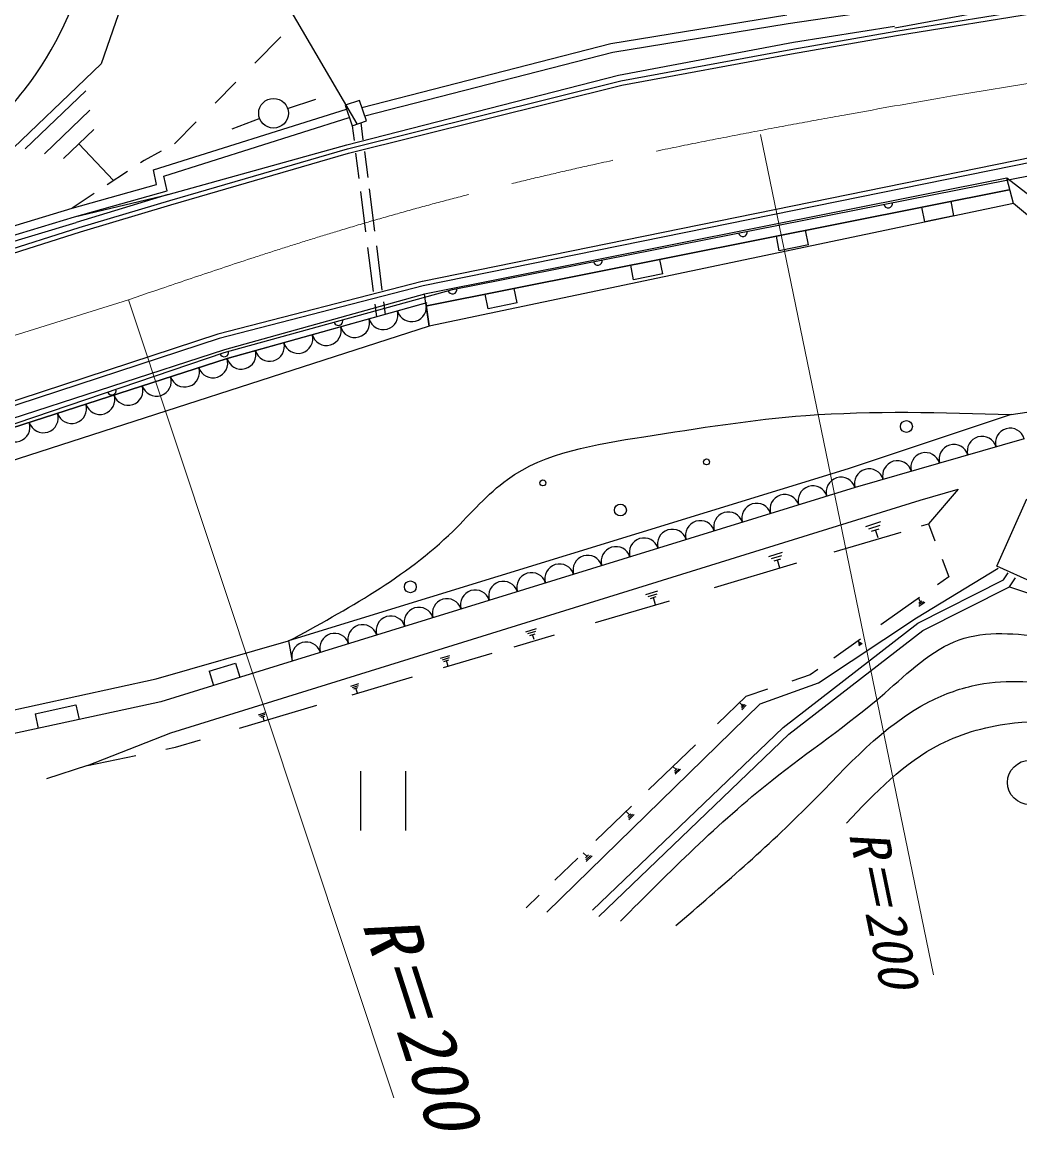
# Model space of a CAD drawing. Units: millimetres, scale not verified. Extents: x 40000 to 680000, y 20000 to 380000.
# Drawn here: x 460032 to 493649, y 256417 to 293772 of the extents above; entities that cross this region are included whole.
import ezdxf
from ezdxf.enums import TextEntityAlignment as Align

# ---------------------------------------------------------------- set-up
doc = ezdxf.new("R2010")
doc.units = ezdxf.units.MM
doc.header["$LTSCALE"] = 1000
doc.linetypes.add('CHAIN', pattern=[18.5, 12, -1.5, 3.5, -1.5])
for name, color, linetype, lineweight in [('M-BGD', 7, 'Continuous', 25), ('M-BMK', 2, 'CHAIN', 13), ('M-STR-HTXT', 7, 'Continuous', 13), ('M-STR-STR3', 7, 'Continuous', 25)]:
    doc.layers.add(name, color=color, linetype=linetype, lineweight=lineweight)
doc.styles.add('ＭＳ ゴシック', font='')
doc.styles.get('ＭＳ ゴシック').set_extended_font_data('MS Gothic')

msp = doc.modelspace()

# ---------------------------------------------------------------- linework, layer by layer
at = {"layer": 'M-BGD'}
for p, q in [((465237, 299763), (462696, 292364)), ((489437, 293585), (499920, 295507)), ((489469, 293468), (499428, 295078)), ((489494, 293320), (499454, 294930)), ((479871, 293058), (485799, 294022)), ((485845, 293726), (488524, 294123)), ((479932, 292764), (485845, 293726)), ((486020, 293099), (489431, 293633)), ((468749, 293274), (467873, 292393)), ((485933, 292848), (489469, 293468)), ((485959, 292701), (489494, 293320)), ((471476, 290901), (479871, 293058)), ((480124, 291987), (486020, 293099)), ((471573, 290616), (479932, 292764)), ((480209, 291792), (485933, 292848)), ((480241, 291645), (485959, 292701)), ((462696, 292364), (457529, 287434)), ((467231, 291747), (466534, 291046)), ((470968, 289634), (480124, 291987)), ((470993, 289500), (480209, 291792)), ((460135, 289499), (462179, 291457)), ((471032, 289355), (480241, 291645)), ((468977, 290860), (469926, 291175)), ((471397, 291134), (470915, 290971)), ((471630, 290446), (471397, 291134)), ((460786, 289337), (462313, 290811)), ((464459, 288792), (470959, 290842)), ((470915, 290971), (471148, 290283)), ((464809, 288588), (471055, 290558)), ((465900, 290408), (465169, 289672)), ((468035, 290525), (467099, 290172)), ((471148, 290283), (471630, 290446)), ((471151, 290284), (471214, 289787)), ((471441, 290382), (471513, 289811)), ((461428, 289176), (462445, 290156)), ((463110, 288435), (461937, 289671)), ((464956, 287964), (470968, 289634)), ((465003, 287765), (470993, 289500)), ((464713, 289423), (464138, 289109)), ((465045, 287621), (471032, 289355)), ((471269, 289353), (471377, 288499)), ((471563, 289416), (471674, 288538)), ((494095, 289218), (473518, 285036)), ((464138, 289109), (464018, 289029)), ((464563, 288303), (464459, 288792)), ((494122, 289071), (473548, 284889)), ((463583, 288742), (462900, 288290)), ((464915, 288090), (464809, 288588)), ((493217, 288518), (473592, 284609)), ((474533, 284766), (494105, 288632)), ((493994, 287905), (493217, 288518)), ((493440, 287662), (493217, 288518)), ((461718, 287506), (464563, 288303)), ((461799, 287217), (464915, 288090)), ((471432, 288063), (471604, 286708)), ((471723, 288157), (471903, 286735)), ((493295, 288126), (473670, 284217)), ((473670, 284217), (493295, 288126)), ((462457, 287997), (461712, 287504)), ((461799, 287217), (464956, 287964)), ((464956, 287964), (461857, 287026)), ((461951, 286848), (465003, 287765)), ((493440, 287662), (473750, 283530)), ((491430, 287244), (491333, 287735)), ((493913, 287272), (493440, 287662)), ((458210, 286443), (461712, 287504)), ((461996, 286704), (465045, 287621)), ((490449, 287049), (490351, 287539)), ((458297, 286156), (461799, 287217)), ((458354, 285964), (461857, 287026)), ((491430, 287244), (490449, 287049)), ((458434, 285740), (461951, 286848)), ((458480, 285597), (461996, 286704)), ((485543, 286072), (485445, 286562)), ((486524, 286267), (486426, 286758)), ((471671, 286175), (471859, 284694)), ((471966, 286234), (472156, 284738)), ((486524, 286267), (485543, 286072)), ((481618, 285290), (481520, 285780)), ((480637, 285095), (480539, 285585)), ((473510, 285034), (466625, 283258)), ((481618, 285290), (480637, 285095)), ((473548, 284889), (466667, 283114)), ((466839, 282646), (474533, 284766)), ((476712, 284313), (476614, 284803)), ((473592, 284609), (466849, 282730)), ((473673, 284320), (466935, 282442)), ((466935, 282442), (473636, 284310)), ((472205, 284350), (472259, 283926)), ((473750, 283530), (473592, 284609)), ((473636, 284310), (473750, 283530)), ((475730, 284117), (475633, 284608)), ((476712, 284313), (475730, 284117)), ((471913, 284269), (471967, 283845)), ((473750, 283530), (452490, 276674)), ((473750, 283530), (452490, 276674)), ((466625, 283258), (459057, 280780)), ((466667, 283114), (459106, 280638)), ((466849, 282730), (459221, 280259)), ((459257, 280073), (466839, 282646)), ((459320, 279976), (466935, 282442)), ((466935, 282442), (459320, 279976)), ((493357, 280553), (487863, 278723)), ((493357, 280553), (495431, 280870)), ((493799, 279733), (488096, 278088)), ((487863, 278723), (469009, 272921)), ((488096, 278088), (469134, 272245)), ((490287, 277661), (491570, 278042)), ((491570, 278042), (490571, 276864)), ((465044, 269832), (490287, 277661)), ((492871, 275440), (493887, 277711)), ((488462, 276782), (488970, 276942)), ((488559, 276703), (488938, 276825)), ((490341, 276796), (490571, 276864)), ((490571, 276864), (490789, 276301)), ((487388, 275921), (489650, 276592)), ((488656, 276624), (488904, 276699)), ((488879, 276399), (488785, 276661)), ((485190, 275766), (485655, 275913)), ((485279, 275698), (485625, 275806)), ((485366, 275621), (485593, 275690)), ((491029, 275680), (491261, 275082)), ((483363, 274729), (486139, 275551)), ((485565, 275380), (485485, 275660)), ((490172, 273696), (492917, 275374)), ((494126, 274878), (492871, 275440)), ((490216, 273526), (493095, 274977)), ((491261, 275082), (490879, 274813)), ((493095, 274977), (493254, 275215)), ((493301, 274745), (493503, 275048)), ((481044, 274485), (481454, 274612)), ((490377, 273271), (493301, 274745)), ((493301, 274745), (493936, 274538)), ((479355, 273541), (481839, 274277)), ((481123, 274419), (481426, 274515)), ((481203, 274354), (481398, 274419)), ((481376, 274138), (481300, 274386)), ((490273, 274385), (488967, 273462)), ((490237, 274355), (490305, 274230)), ((490351, 274262), (490248, 274200)), ((490444, 274215), (490248, 274088)), ((490399, 274243), (490249, 274149)), ((485675, 270007), (490216, 273526)), ((486865, 271507), (490172, 273696)), ((476608, 272727), (477974, 273132)), ((477004, 273225), (477362, 273342)), ((477075, 273171), (477345, 273253)), ((477135, 273109), (477319, 273166)), ((477282, 272970), (477233, 273142)), ((485871, 269779), (490377, 273271)), ((464552, 271645), (469009, 272921)), ((469009, 272921), (469134, 272245)), ((488282, 272978), (487385, 272344)), ((488197, 272915), (488245, 272845)), ((488269, 272861), (488212, 272831)), ((488308, 272854), (488217, 272799)), ((488336, 272838), (488219, 272758)), ((474132, 272337), (474445, 272432)), ((474194, 272285), (474432, 272363)), ((474233, 272023), (475867, 272507)), ((469134, 272245), (464706, 270876)), ((466329, 271901), (467215, 272175)), ((467215, 272175), (467363, 271697)), ((474245, 272235), (474408, 272286)), ((474387, 272066), (474331, 272260)), ((486841, 271960), (486588, 271781)), ((457681, 270144), (464552, 271645)), ((466329, 271901), (466477, 271424)), ((471149, 271109), (473182, 271712)), ((486588, 271781), (485962, 271571)), ((471108, 271397), (471380, 271488)), ((471162, 271356), (471367, 271420)), ((471204, 271308), (471344, 271353)), ((471329, 271162), (471280, 271334)), ((485152, 271299), (484414, 271052)), ((484903, 270803), (486865, 271507)), ((464706, 270876), (457816, 269376)), ((484414, 271052), (483461, 270135)), ((484199, 270844), (484295, 270755)), ((460466, 270465), (461844, 270765)), ((460466, 270465), (460572, 269976)), ((461844, 270765), (461950, 270276)), ((467351, 269984), (469956, 270756)), ((467998, 270431), (468227, 270511)), ((468042, 270393), (468216, 270452)), ((477708, 263779), (484903, 270803)), ((484331, 270789), (484256, 270711)), ((484381, 270779), (484266, 270658)), ((484428, 270760), (484277, 270605)), ((468085, 270354), (468205, 270393)), ((468185, 270234), (468150, 270372)), ((462233, 268726), (465044, 269832)), ((479255, 263851), (485675, 270007)), ((479462, 263635), (485871, 269779)), ((464876, 269279), (465202, 269347)), ((465202, 269347), (466036, 269594)), ((482719, 269421), (481139, 267901)), ((462233, 268726), (463865, 269067)), ((462233, 268726), (460851, 268275)), ((481956, 268689), (482069, 268587)), ((482107, 268630), (482018, 268535)), ((482166, 268619), (482029, 268482)), ((482214, 268600), (482039, 268429)), ((471447, 266538), (471447, 268538)), ((472947, 268538), (472947, 266538)), ((480568, 267352), (479364, 266194)), ((480380, 267173), (480492, 267060)), ((480540, 267102), (480441, 267009)), ((480599, 267091), (480462, 266954)), ((480658, 267080), (480470, 266891)), ((478751, 265604), (477981, 264864)), ((478941, 265783), (479062, 265669)), ((479110, 265711), (479012, 265617)), ((479179, 265698), (479030, 265553)), ((479236, 265677), (479039, 265490)), ((477452, 264355), (477015, 263934))]:
    msp.add_line(p, q, dxfattribs=at)
for centre, radius in [((468502, 290702), 500), ((489829, 280148), 200), ((483093, 278955), 100), ((477579, 278247), 100), ((480191, 277333), 200), ((473112, 274746), 200), ((493985, 268154), 750)]:
    msp.add_circle(centre, radius, dxfattribs=at)
for centre, radius, start, end in [((489212, 287665), 150, 191.1731, 11.1731), ((484319, 286699), 150, 191.1731, 11.1731), ((479426, 285733), 150, 191.1731, 11.1731), ((474533, 284766), 150, 195.4067, 11.1731), ((473157, 284177), 497, 195.5754, 15.5754), ((472200, 283910), 497, 195.5754, 15.5754), ((470686, 283706), 150, 195.4067, 15.4068), ((471243, 283643), 497, 195.5754, 15.5754), ((469328, 283109), 497, 195.5754, 15.5754), ((470286, 283376), 497, 195.5754, 15.5754), ((468371, 282843), 497, 195.5754, 15.5754), ((466459, 282288), 500, 197.9474, 17.9474), ((466839, 282646), 150, 198.7401, 15.4068), ((467414, 282576), 497, 195.5754, 15.5754), ((465508, 281980), 500, 197.9474, 17.9474), ((464556, 281672), 500, 197.9474, 17.9474), ((463048, 281360), 150, 198.7401, 18.7401), ((463604, 281363), 500, 197.9474, 17.9474), ((462652, 281055), 500, 197.9474, 17.9474), ((460748, 280438), 500, 197.9474, 17.9474), ((461700, 280747), 500, 197.9474, 17.9474), ((459796, 280130), 500, 197.9474, 17.9474), ((492373, 279322), 495, 16.0862, 196.0862), ((493324, 279596), 495, 16.0862, 196.0862), ((491422, 279047), 495, 16.0862, 196.0862), ((490472, 278773), 495, 16.0862, 196.0862), ((488571, 278225), 495, 16.0862, 196.0862), ((489521, 278499), 495, 16.0862, 196.0862), ((487621, 277942), 496, 17.1268, 197.1268), ((486673, 277650), 496, 17.1268, 197.1268), ((484777, 277065), 496, 17.1268, 197.1268), ((485725, 277358), 496, 17.1268, 197.1268), ((483829, 276773), 496, 17.1268, 197.1268), ((482881, 276481), 496, 17.1268, 197.1268), ((481933, 276189), 496, 17.1268, 197.1268), ((480037, 275605), 496, 17.1268, 197.1268), ((480985, 275897), 496, 17.1268, 197.1268), ((479089, 275313), 496, 17.1268, 197.1268), ((478141, 275020), 496, 17.1268, 197.1268), ((476245, 274436), 496, 17.1268, 197.1268), ((477193, 274728), 496, 17.1268, 197.1268), ((475296, 274144), 496, 17.1268, 197.1268), ((474348, 273852), 496, 17.1268, 197.1268), ((473400, 273560), 496, 17.1268, 197.1268), ((471504, 272975), 496, 17.1268, 197.1268), ((472452, 273267), 496, 17.1268, 197.1268), ((470556, 272683), 496, 17.1268, 197.1268), ((469608, 272391), 496, 17.1268, 197.1268)]:
    msp.add_arc(centre, radius, start, end, dxfattribs=at)
for points, knots in [([(432069, 284043), (433626, 284034), (435183, 284025), (436743, 284062), (438879, 284113), (441022, 284249), (443120, 284606), (445332, 284982), (447495, 285604), (449694, 286138), (451818, 286654), (453976, 287088), (455922, 288066), (457639, 288929), (459190, 290216), (460321, 291773), (461317, 293144), (461987, 294725), (462447, 296370), (463032, 298463), (463277, 300661), (464276, 302549), (465121, 304147), (466506, 305524), (468082, 306454), (469709, 307414), (471540, 307898), (473371, 308382)], [0, 0, 0, 0, 1, 1, 1, 2, 2, 2, 3, 3, 3, 4, 4, 4, 5, 5, 5, 6, 6, 6, 7, 7, 7, 8, 8, 8, 9, 9, 9, 9]), ([(432604, 286089), (433469, 285852), (434333, 285615), (435211, 285496), (437244, 285219), (439345, 285575), (441390, 285941), (444113, 286427), (446738, 286930), (449496, 287473), (452100, 287986), (454823, 288535), (456812, 290142), (458084, 291171), (459056, 292632), (459778, 294146), (460795, 296279), (461316, 298515), (461953, 300819), (462340, 302223), (462770, 303652), (463584, 304773), (464610, 306188), (466247, 307112), (467884, 308036)], [0, 0, 0, 0, 1, 1, 1, 2, 2, 2, 3, 3, 3, 4, 4, 4, 5, 5, 5, 6, 6, 6, 7, 7, 7, 8, 8, 8, 8]), ([(434976, 288127), (436019, 287789), (437061, 287452), (438127, 287325), (439737, 287133), (441400, 287420), (443021, 287720), (445572, 288192), (448019, 288695), (450584, 289302), (452278, 289702), (454023, 290148), (455329, 291180), (456470, 292082), (457275, 293432), (457949, 294789), (458734, 296369), (459341, 297959), (459827, 299633), (460352, 301441), (460734, 303347), (461705, 304922), (462174, 305682), (462780, 306365), (463386, 307047)], [0, 0, 0, 0, 1, 1, 1, 2, 2, 2, 3, 3, 3, 4, 4, 4, 5, 5, 5, 6, 6, 6, 7, 7, 7, 8, 8, 8, 8]), ([(469009, 272921), (470978, 273991), (472947, 275061), (474550, 276626), (475157, 277219), (475712, 277883), (476381, 278365), (477657, 279286), (479349, 279546), (480980, 279802), (482842, 280095), (484624, 280383), (486434, 280519), (488712, 280690), (491035, 280622), (493357, 280553)], [0, 0, 0, 0, 1, 1, 1, 2, 2, 2, 3, 3, 3, 4, 4, 4, 5, 5, 5, 5]), ([(480195, 263484), (481844, 265139), (483493, 266794), (485291, 268222), (486535, 269209), (487850, 270088), (489096, 271165), (489896, 271857), (490669, 272631), (491609, 272960), (492505, 273274), (493555, 273184), (494552, 273032), (495684, 272859), (496749, 272605), (497854, 272529), (499448, 272420), (501125, 272679), (502664, 272314), (503797, 272045), (504855, 271438), (505966, 271022), (506921, 270664), (507915, 270448), (508910, 270232)], [0, 0, 0, 0, 1, 1, 1, 2, 2, 2, 3, 3, 3, 4, 4, 4, 5, 5, 5, 6, 6, 6, 7, 7, 7, 8, 8, 8, 8]), ([(482061, 263340), (483598, 264656), (485135, 265972), (486584, 267432), (487841, 268700), (489032, 270076), (490604, 270878), (491123, 271143), (491683, 271345), (492255, 271452), (493241, 271638), (494262, 271541), (495270, 271452), (496352, 271358), (497421, 271272), (498500, 271237), (499388, 271208), (500283, 271213), (501157, 271093), (502456, 270917), (503709, 270467), (504961, 270017)], [0, 0, 0, 0, 1, 1, 1, 2, 2, 2, 3, 3, 3, 4, 4, 4, 5, 5, 5, 6, 6, 6, 7, 7, 7, 7]), ([(487804, 266786), (488774, 267805), (489745, 268824), (490963, 269442), (491734, 269834), (492604, 270065), (493475, 270160), (494744, 270298), (496014, 270147), (497280, 270017), (498599, 269881), (499913, 269770), (501228, 269658)], [0, 0, 0, 0, 1, 1, 1, 2, 2, 2, 3, 3, 3, 4, 4, 4, 4])]:
    msp.add_open_spline(points, degree=3, knots=knots, dxfattribs=at)
at = {"layer": 'M-BMK'}
for p, q in [((491316, 291282), (503407, 293245)), ((457491, 282512), (463614, 284419))]:
    msp.add_line(p, q, dxfattribs=at)
msp.add_open_spline([(463614, 284419), (465989, 285229), (468364, 286040), (470766, 286763), (473566, 287607), (476402, 288332), (479257, 288967), (483253, 289856), (487284, 290569), (491316, 291282)], degree=3, knots=[0, 0, 0, 0, 1, 1, 1, 2, 2, 2, 3, 3, 3, 3], dxfattribs=at)
at = {"layer": 'M-STR-HTXT'}
for p, q in [((484913, 289986), (490735, 261675)), ((463614, 284419), (472551, 257527))]:
    msp.add_line(p, q, dxfattribs=at)
at = {"layer": 'M-STR-STR3'}
msp.add_line((471322, 290342), (455387, 317559), dxfattribs=at)

# ---------------------------------------------------------------- texts
at = {"layer": 'M-BGD', "style": 'ＭＳ ゴシック', "oblique": 15}
msp.add_text('R＝200', height=1320, rotation=281.696, dxfattribs=at).set_placement((487496, 266348), align=Align.BOTTOM_LEFT)
at = {"layer": 'M-STR-HTXT', "style": 'ＭＳ ゴシック', "oblique": 15}
msp.add_text('R＝200', height=1833, rotation=287.858, dxfattribs=at).set_placement((470950, 263235), align=Align.BOTTOM_LEFT)

doc.saveas('drawing.dxf')
